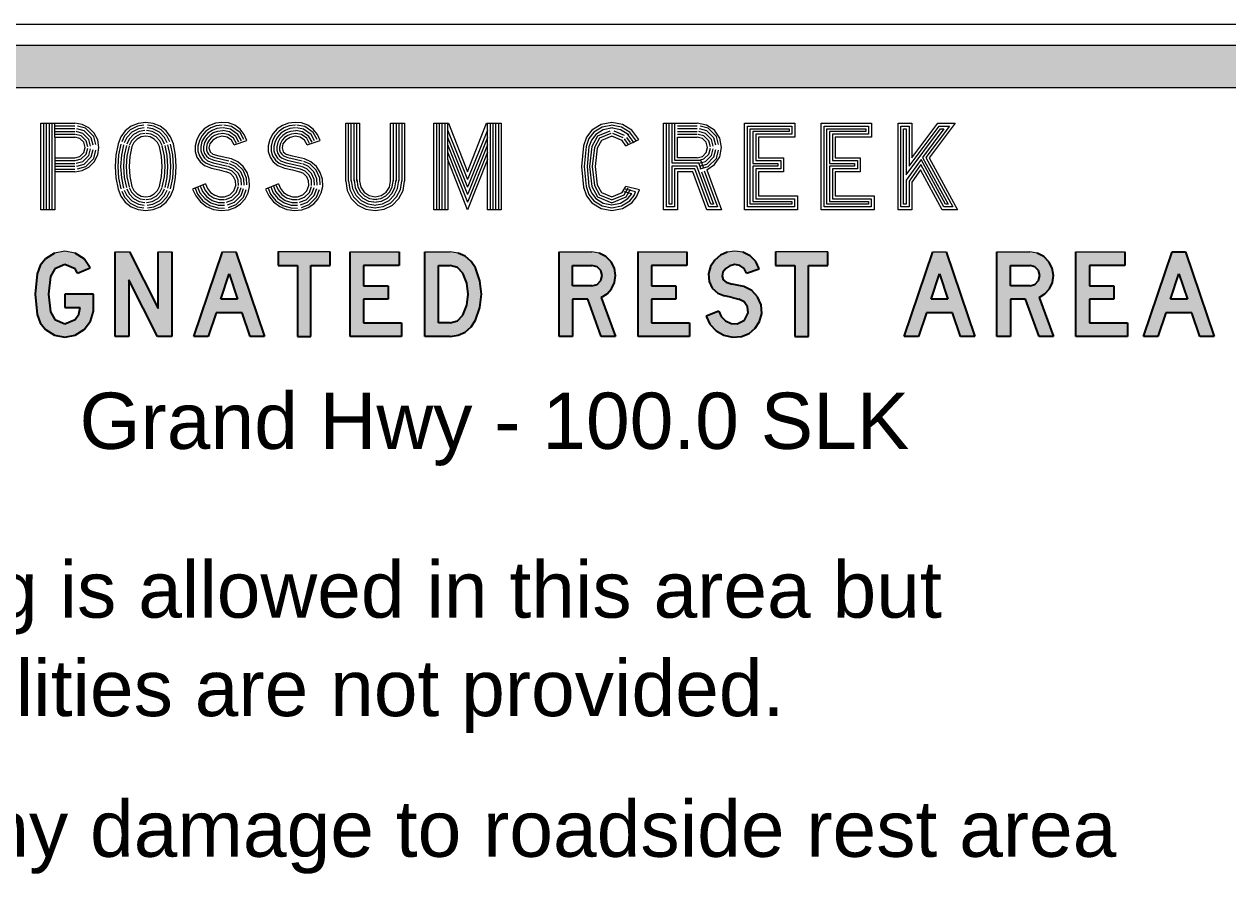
# Model space of a CAD drawing. Extents: x 144 to 1038, y -1303 to 267.
# Drawn here: x 222.9 to 308.6, y 205.6 to 266.8 of the extents above; entities that cross this region are included whole.
import ezdxf
from ezdxf.enums import TextEntityAlignment as Align

# ---------------------------------------------------------------- set-up
doc = ezdxf.new("R2010")
doc.units = 0
doc.header["$LTSCALE"] = 100
doc.layers.get('0').update_dxf_attribs({"linetype": 'CONTINUOUS'})
doc.layers.add('L18', color=4, linetype='CONTINUOUS')
doc.layers.add('L25', color=1, linetype='CONTINUOUS')
doc.layers.add('L35', color=3, linetype='CONTINUOUS', lineweight=18)
doc.layers.add('T25R', color=252, linetype='CONTINUOUS', lineweight=15)
doc.styles.add('HELV', font='helvs.shx')

msp = doc.modelspace()

# ---------------------------------------------------------------- hatches: boundary and pattern name
at = {"layer": 'L25'}
h = msp.add_hatch(color=256, dxfattribs=at)
edge = h.paths.add_edge_path()
edge.add_line((181.384, 265.322), (331.384, 265.322))
edge.add_arc((331.384, 256.822), 8.5, 0, 90, ccw=False)
edge.add_line((339.884, 256.822), (339.884, 156.822))
edge.add_arc((331.384, 156.822), 8.5, -90, 0, ccw=False)
edge.add_line((331.384, 148.322), (181.384, 148.322))
edge.add_arc((181.384, 156.822), 8.5, 180, 270, ccw=False)
edge.add_line((172.884, 156.822), (172.884, 256.822))
edge.add_arc((181.384, 256.822), 8.5, 90, 180, ccw=False)
edge = h.paths.add_edge_path(flags=16)
edge.add_line((181.384, 262.322), (331.384, 262.322))
edge.add_arc((331.384, 256.822), 5.5, 0, 90, ccw=False)
edge.add_line((336.884, 256.822), (336.884, 156.822))
edge.add_arc((331.384, 156.822), 5.5, -90, 0, ccw=False)
edge.add_line((331.384, 151.322), (181.384, 151.322))
edge.add_arc((181.384, 156.822), 5.5, 180, 270, ccw=False)
edge.add_line((175.884, 156.822), (175.884, 256.822))
edge.add_arc((181.384, 256.822), 5.5, 90, 180, ccw=False)
h = msp.add_hatch(color=256, dxfattribs=at)
h.paths.add_polyline_path([(205.184, 244.622), (206.982, 244.622), (207.537, 244.701), (208.048, 244.931), (208.473, 245.295), (208.781, 245.762), (209.099, 246.668), (209.206, 247.622), (209.099, 248.576), (208.781, 249.482), (208.473, 249.951), (208.048, 250.315), (207.537, 250.545), (206.982, 250.622), (206.98, 250.622), (205.184, 250.622)])
h.paths.add_polyline_path([(206.143, 249.663), (206.982, 249.663), (207.507, 249.517), (207.881, 249.122), (208.164, 248.397), (208.259, 247.622), (208.164, 246.849), (207.881, 246.122), (207.507, 245.729), (206.982, 245.583), (206.143, 245.583)], flags=16)
h.paths.add_polyline_path([(210.799, 244.622), (214.456, 244.622), (214.456, 245.583), (211.758, 245.583), (211.758, 247.262), (213.497, 247.262), (213.497, 248.223), (211.758, 248.223), (211.758, 249.663), (214.275, 249.663), (214.275, 250.622), (210.799, 250.622)])
h.paths.add_polyline_path([(216.862, 248.644), (216.775, 248.91), (216.836, 249.182), (217.186, 249.561), (217.676, 249.723), (218.039, 249.661), (218.34, 249.447), (218.515, 249.122), (219.415, 249.423), (219.049, 250.095), (218.429, 250.543), (217.676, 250.682), (217.145, 250.608), (216.655, 250.385), (216.251, 250.034), (215.963, 249.579), (215.817, 249.062), (215.849, 248.527), (216.081, 248.044), (216.478, 247.684), (216.957, 247.503), (217.496, 247.383), (217.976, 247.262), (218.35, 247.069), (218.589, 246.721), (218.635, 246.303), (218.378, 245.781), (217.857, 245.523), (217.421, 245.543), (217.022, 245.718), (216.715, 246.026), (216.537, 246.422), (215.638, 246.062), (215.916, 245.49), (216.349, 245.026), (216.901, 244.71), (217.523, 244.571), (218.155, 244.622), (218.691, 244.835), (219.137, 245.2), (219.448, 245.685), (219.595, 246.243), (219.492, 247.057), (219.04, 247.743), (218.336, 248.163), (217.496, 248.342), (217.077, 248.464)])
h.paths.add_polyline_path([(221.189, 244.622), (222.148, 244.622), (222.148, 250.622), (221.189, 250.622)])
h.paths.add_polyline_path([(224.823, 248.883), (225.123, 249.423), (225.843, 249.723), (226.562, 249.423), (226.743, 249.122), (227.642, 249.482), (227.222, 250.143), (226.583, 250.543), (225.843, 250.682), (225.102, 250.543), (224.464, 250.143), (224.078, 249.649), (223.864, 249.062), (223.728, 247.622), (223.864, 246.184), (224.078, 245.595), (224.464, 245.103), (225.102, 244.703), (225.843, 244.562), (226.583, 244.703), (227.222, 245.103), (227.672, 245.702), (227.881, 246.422), (227.881, 247.622), (225.843, 247.622), (225.843, 246.663), (226.922, 246.663), (226.822, 246.208), (226.562, 245.824), (225.843, 245.523), (225.123, 245.824), (224.823, 246.363), (224.675, 247.622)])
h.paths.add_polyline_path([(230.382, 248.643), (232.42, 244.622), (233.44, 244.622), (233.44, 250.622), (232.479, 250.622), (232.479, 246.603), (230.442, 250.622), (229.423, 250.622), (229.423, 244.622), (230.382, 244.622)])
h.paths.add_polyline_path([(238.451, 246.303), (239.022, 244.622), (240.041, 244.622), (238.002, 250.622), (237.043, 250.622), (235.005, 244.622), (236.024, 244.622), (236.593, 246.303)])
h.paths.add_polyline_path([(238.123, 247.262), (238.121, 247.262), (236.923, 247.262), (237.522, 249.062)], flags=16)
h.paths.add_polyline_path([(240.998, 250.622), (240.998, 249.663), (242.379, 249.663), (242.379, 244.622), (243.338, 244.622), (243.338, 249.663), (244.717, 249.663), (244.717, 250.622)])
h.paths.add_polyline_path([(246.125, 244.622), (249.782, 244.622), (249.782, 245.583), (247.084, 245.583), (247.084, 247.262), (248.823, 247.262), (248.823, 248.223), (247.084, 248.223), (247.084, 249.663), (249.603, 249.663), (249.603, 250.622), (246.125, 250.622)])
h.paths.add_polyline_path([(251.444, 244.622), (253.243, 244.622), (253.798, 244.701), (254.309, 244.931), (254.734, 245.295), (255.041, 245.762), (255.359, 246.668), (255.466, 247.622), (255.359, 248.576), (255.041, 249.482), (254.734, 249.951), (254.309, 250.315), (253.798, 250.545), (253.243, 250.622), (251.444, 250.622)])
h.paths.add_polyline_path([(252.403, 249.663), (253.243, 249.663), (253.766, 249.517), (254.142, 249.122), (254.425, 248.397), (254.52, 247.622), (254.425, 246.849), (254.142, 246.122), (253.766, 245.729), (253.243, 245.583), (252.403, 245.583)], flags=16)
h = msp.add_hatch(color=256, dxfattribs=at)
h.paths.add_polyline_path([(260.984, 244.623), (261.943, 244.623), (261.943, 247.263), (263.023, 247.263), (263.982, 244.623), (265.002, 244.623), (263.982, 247.383), (264.4, 247.642), (264.725, 248.009), (264.931, 248.455), (265.002, 248.943), (264.922, 249.463), (264.683, 249.932), (264.311, 250.305), (263.842, 250.541), (263.323, 250.623), (263.322, 250.623), (260.984, 250.623)])
h.paths.add_polyline_path([(261.943, 248.223), (261.943, 249.663), (263.323, 249.663), (263.683, 249.568), (263.946, 249.303), (264.042, 248.943), (263.946, 248.582), (263.683, 248.319), (263.323, 248.223)], flags=16)
h.paths.add_polyline_path([(266.599, 250.623), (266.599, 244.623), (270.255, 244.623), (270.255, 245.583), (267.557, 245.583), (267.557, 247.263), (269.297, 247.263), (269.297, 248.223), (267.557, 248.223), (267.557, 249.663), (270.075, 249.663), (270.075, 250.623)])
h.paths.add_polyline_path([(271.649, 248.526), (271.88, 248.043), (272.277, 247.683), (272.757, 247.503), (273.297, 247.383), (273.777, 247.263), (274.151, 247.069), (274.389, 246.722), (274.435, 246.303), (274.178, 245.78), (273.657, 245.523), (273.221, 245.543), (272.823, 245.719), (272.515, 246.025), (272.337, 246.423), (271.438, 246.063), (271.715, 245.489), (272.149, 245.025), (272.701, 244.709), (273.321, 244.571), (273.955, 244.623), (274.492, 244.834), (274.937, 245.2), (275.247, 245.685), (275.395, 246.243), (275.352, 246.859), (275.106, 247.426), (274.684, 247.877), (274.135, 248.163), (273.297, 248.343), (272.877, 248.463), (272.663, 248.643), (272.575, 248.909), (272.637, 249.183), (272.849, 249.455), (273.14, 249.643), (273.477, 249.723), (273.84, 249.662), (274.14, 249.446), (274.315, 249.123), (275.215, 249.423), (274.967, 249.943), (274.564, 250.354), (274.048, 250.609), (273.477, 250.683), (272.945, 250.608), (272.457, 250.386), (272.051, 250.032), (271.765, 249.578), (271.617, 249.063)])
h.paths.add_polyline_path([(276.381, 249.663), (277.76, 249.663), (277.76, 244.623), (278.72, 244.623), (278.72, 249.663), (280.098, 249.663), (280.098, 250.623), (276.381, 250.623)])
h = msp.add_hatch(color=256, dxfattribs=at)
h.paths.add_polyline_path([(285.525, 244.623), (286.543, 244.623), (287.112, 246.303), (288.972, 246.303), (289.541, 244.623), (290.561, 244.623), (288.521, 250.623), (287.563, 250.623)])
h.paths.add_polyline_path([(288.043, 249.063), (288.641, 247.263), (288.64, 247.263), (287.443, 247.263)], flags=16)
h.paths.add_polyline_path([(292.126, 244.623), (293.084, 244.623), (293.084, 247.263), (294.164, 247.263), (295.124, 244.623), (296.143, 244.623), (295.124, 247.383), (295.541, 247.642), (295.866, 248.009), (296.073, 248.455), (296.143, 248.943), (296.063, 249.463), (295.826, 249.932), (295.453, 250.305), (294.984, 250.541), (294.464, 250.623), (294.463, 250.623), (292.126, 250.623)])
h.paths.add_polyline_path([(293.084, 249.663), (294.464, 249.663), (294.824, 249.568), (295.089, 249.303), (295.184, 248.943), (295.089, 248.582), (294.824, 248.319), (294.464, 248.223), (293.084, 248.223)], flags=16)
h.paths.add_polyline_path([(297.739, 244.623), (301.398, 244.623), (301.398, 245.583), (298.699, 245.583), (298.699, 247.263), (300.438, 247.263), (300.438, 248.223), (298.699, 248.223), (298.699, 249.663), (301.218, 249.663), (301.218, 250.623), (297.739, 250.623)])
h.paths.add_polyline_path([(302.547, 244.623), (303.567, 244.623), (304.136, 246.303), (305.994, 246.303), (306.564, 244.623), (307.584, 244.623), (305.545, 250.623), (304.585, 250.623)])
h.paths.add_polyline_path([(305.065, 249.063), (305.665, 247.263), (305.664, 247.263), (304.465, 247.263)], flags=16)

# ---------------------------------------------------------------- linework, layer by layer
at = {"color": 252, "lineweight": 0}
for p, q in [((224.138, 253.622), (224.138, 259.775)), ((224.338, 253.622), (224.338, 259.775)), ((224.538, 253.622), (224.538, 259.775)), ((224.738, 253.622), (224.738, 259.775)), ((224.938, 253.622), (224.938, 259.775)), ((225.123, 258.79), (225.123, 259.775)), ((245.811, 259.775), (246.793, 259.775)), ((246.793, 259.775), (246.793, 255.653)), ((249.007, 255.653), (249.007, 259.775)), ((249.007, 259.775), (249.991, 259.775)), ((249.191, 259.775), (249.191, 255.653)), ((249.391, 259.775), (249.391, 255.653)), ((249.591, 259.775), (249.591, 255.653)), ((249.791, 259.775), (249.791, 255.653)), ((249.991, 259.775), (249.991, 255.653)), ((253.063, 257.191), (253.063, 259.775)), ((255.892, 257.191), (255.892, 259.775)), ((225.123, 258.79), (225.123, 257.313)), ((225.123, 257.313), (225.123, 256.329)), ((226.536, 256.329), (225.123, 256.329)), ((225.123, 256.329), (225.123, 253.622)), ((246.793, 255.653), (246.877, 255.227)), ((246.877, 255.227), (247.116, 254.867)), ((248.685, 254.867), (248.924, 255.227)), ((248.924, 255.227), (249.007, 255.653)), ((247.116, 254.867), (247.476, 254.628)), ((247.476, 254.628), (247.9, 254.544)), ((247.9, 254.544), (248.325, 254.628)), ((248.325, 254.628), (248.685, 254.867)), ((225.123, 253.622), (224.138, 253.622))]:
    msp.add_line(p, q, dxfattribs=at)
for points in [[(224.138, 259.775), (226.536, 259.775)], [(225.123, 259.59), (226.536, 259.59)], [(228.258, 258.051), (228.175, 258.585), (227.932, 259.066), (227.55, 259.448), (227.069, 259.693), (226.536, 259.775)], [(228.047, 258.253), (227.896, 258.834), (227.318, 259.412), (226.739, 259.564)], [(231.587, 259.836), (231.054, 259.766), (230.559, 259.559), (230.136, 259.228), (229.816, 258.798), (229.619, 258.298)], [(231.457, 259.641), (231.005, 259.567), (230.486, 259.293), (230.079, 258.872), (229.881, 258.459)], [(231.489, 259.443), (231.069, 259.374), (230.607, 259.131), (230.246, 258.756), (230.061, 258.372)], [(233.554, 258.298), (233.358, 258.798), (233.037, 259.228), (232.614, 259.559), (232.119, 259.766), (231.587, 259.836)], [(233.111, 258.371), (232.928, 258.756), (232.565, 259.131), (232.104, 259.374), (231.684, 259.443)], [(233.292, 258.457), (233.094, 258.872), (232.686, 259.293), (232.169, 259.566), (231.716, 259.641)], [(237.007, 259.836), (236.551, 259.784), (236.121, 259.624), (235.74, 259.366), (235.433, 259.024), (235.216, 258.62), (235.101, 258.174), (235.105, 257.761), (235.228, 257.366), (235.458, 257.022), (235.777, 256.76), (236.269, 256.575), (236.823, 256.452), (237.314, 256.328)], [(237.03, 259.637), (236.598, 259.588), (236.213, 259.445), (235.873, 259.214), (235.598, 258.908), (235.403, 258.546), (235.301, 258.15), (235.305, 257.792), (235.41, 257.453), (235.608, 257.158), (235.879, 256.935), (236.326, 256.767), (236.869, 256.646), (237.363, 256.522)], [(237.053, 259.438), (236.645, 259.392), (236.305, 259.266), (236.005, 259.063), (235.763, 258.792), (235.591, 258.473), (235.502, 258.126), (235.505, 257.823), (235.592, 257.54), (235.758, 257.294), (235.98, 257.111), (236.383, 256.959), (236.915, 256.841), (237.412, 256.716)], [(237.868, 258.236), (238.79, 258.543), (238.601, 258.978), (238.305, 259.347), (237.922, 259.625), (237.478, 259.792), (237.007, 259.836)], [(238.395, 258.523), (238.149, 258.976), (237.616, 259.358), (237.106, 259.443)], [(238.571, 258.619), (238.303, 259.112), (237.695, 259.548), (237.139, 259.641)], [(242.207, 259.836), (241.75, 259.784), (241.32, 259.624), (240.941, 259.366), (240.633, 259.024), (240.416, 258.62), (240.301, 258.174), (240.305, 257.761), (240.428, 257.366), (240.658, 257.022), (240.978, 256.76), (241.469, 256.575), (242.022, 256.452), (242.514, 256.328)], [(242.229, 259.637), (241.797, 259.588), (241.412, 259.445), (241.073, 259.214), (240.797, 258.908), (240.603, 258.547), (240.502, 258.15), (240.505, 257.792), (240.61, 257.453), (240.807, 257.158), (241.079, 256.935), (241.527, 256.767), (242.068, 256.646), (242.562, 256.522)], [(242.252, 259.438), (241.844, 259.392), (241.504, 259.266), (241.205, 259.063), (240.962, 258.792), (240.791, 258.473), (240.702, 258.126), (240.705, 257.823), (240.793, 257.54), (240.957, 257.294), (241.18, 257.111), (241.584, 256.959), (242.114, 256.841), (242.611, 256.716)], [(243.068, 258.236), (243.99, 258.543), (243.801, 258.978), (243.504, 259.347), (243.121, 259.625), (242.678, 259.792), (242.207, 259.836)], [(243.595, 258.523), (243.349, 258.976), (242.817, 259.358), (242.305, 259.443)], [(243.77, 258.619), (243.502, 259.111), (242.896, 259.548), (242.338, 259.641)], [(245.811, 255.653), (245.811, 259.775)], [(246.011, 255.653), (246.011, 259.775)], [(246.211, 255.653), (246.211, 259.775)], [(246.411, 255.653), (246.411, 259.775)], [(246.611, 255.653), (246.611, 259.775)], [(264.739, 259.836), (263.981, 259.693), (263.326, 259.283), (262.932, 258.777), (262.711, 258.176), (262.571, 256.697), (262.711, 255.221), (262.932, 254.619), (263.326, 254.113), (263.981, 253.703), (264.739, 253.56), (265.5, 253.703), (266.154, 254.113), (266.496, 254.536), (266.708, 255.037), (265.723, 255.282)], [(264.776, 259.64), (264.055, 259.504), (263.462, 259.132), (263.109, 258.679), (262.907, 258.131), (262.772, 256.697), (262.907, 255.265), (263.109, 254.718), (263.462, 254.264), (264.055, 253.893), (264.739, 253.763), (265.426, 253.893), (266.02, 254.265), (266.322, 254.64), (266.432, 254.899), (265.674, 255.088)], [(264.814, 259.443), (264.129, 259.314), (263.598, 258.981), (263.286, 258.58), (263.104, 258.087), (262.973, 256.697), (263.104, 255.31), (263.286, 254.816), (263.598, 254.415), (264.129, 254.082), (264.739, 253.967), (265.351, 254.082), (265.885, 254.417), (266.149, 254.744), (266.157, 254.762), (265.626, 254.894)], [(265.942, 258.944), (265.351, 259.314), (264.665, 259.443)], [(266.048, 259.113), (265.426, 259.504), (264.702, 259.64)], [(266.154, 259.283), (265.5, 259.693), (264.739, 259.836)], [(268.416, 259.775), (270.814, 259.775)], [(271.49, 256.451), (272.535, 253.622), (271.49, 253.622), (270.507, 256.329), (269.4, 256.329), (269.4, 253.622), (268.416, 253.622), (268.416, 259.775)], [(271.302, 256.382), (272.248, 253.822), (271.63, 253.822), (270.647, 256.529), (269.2, 256.529), (269.2, 253.822), (268.616, 253.822), (268.616, 259.775)], [(271.115, 256.313), (271.961, 254.022), (271.77, 254.022), (270.787, 256.729), (269, 256.729), (269, 254.022), (268.816, 254.022), (268.816, 259.775)], [(271.08, 256.51), (270.927, 256.929), (269.016, 256.929), (269.016, 259.775)], [(271.268, 256.578), (271.067, 257.129), (269.216, 257.129), (269.216, 259.775)], [(269.4, 259.59), (270.814, 259.59)], [(272.535, 258.052), (272.408, 258.713), (272.035, 259.272), (271.474, 259.645), (270.814, 259.775)], [(272.326, 258.256), (272.173, 258.834), (271.597, 259.411), (271.018, 259.563)], [(274.182, 259.775), (277.749, 259.775), (277.749, 258.79), (275.167, 258.79), (275.167, 257.313), (276.95, 257.313), (276.95, 256.329), (275.167, 256.329), (275.167, 254.605), (277.933, 254.605), (277.933, 253.622), (274.182, 253.622), (274.182, 259.775), (274.182, 259.775)], [(279.636, 259.775), (283.201, 259.775), (283.201, 258.79), (280.619, 258.79), (280.619, 257.313), (282.402, 257.313), (282.402, 256.329), (280.619, 256.329), (280.619, 254.605), (283.385, 254.605), (283.385, 253.622), (279.636, 253.622), (279.636, 259.775), (279.636, 259.775)], [(285.089, 259.775), (286.072, 259.775), (286.072, 257.313), (287.916, 259.775), (289.146, 259.775), (287.301, 257.313), (289.33, 253.622), (288.224, 253.622), (286.687, 256.451), (286.072, 255.59), (286.072, 253.622), (285.089, 253.622), (285.089, 259.775), (285.089, 259.775)], [(225.123, 259.39), (226.536, 259.39)], [(225.123, 259.19), (226.536, 259.19)], [(225.123, 258.99), (226.536, 258.99)], [(225.123, 258.79), (226.536, 258.79)], [(227.273, 258.051), (227.177, 258.422), (226.905, 258.693), (226.536, 258.79)], [(227.467, 258.102), (227.357, 258.525), (227.008, 258.873), (226.587, 258.983)], [(227.66, 258.152), (227.536, 258.628), (227.112, 259.053), (226.637, 259.177)], [(227.854, 258.203), (227.716, 258.731), (227.215, 259.232), (226.688, 259.37)], [(231.522, 259.246), (231.134, 259.182), (230.729, 258.969), (230.412, 258.641), (230.242, 258.286)], [(231.554, 259.049), (231.198, 258.99), (230.851, 258.807), (230.578, 258.525), (230.422, 258.199)], [(231.587, 258.851), (231.263, 258.798), (230.972, 258.645), (230.745, 258.409), (230.602, 258.113)], [(232.57, 258.113), (232.428, 258.409), (232.2, 258.645), (231.91, 258.798), (231.587, 258.851)], [(232.75, 258.199), (232.595, 258.525), (232.321, 258.807), (231.975, 258.99), (231.619, 259.049)], [(232.931, 258.285), (232.761, 258.641), (232.443, 258.969), (232.04, 259.182), (231.651, 259.246)], [(237.076, 259.24), (236.691, 259.196), (236.397, 259.087), (236.138, 258.911), (235.928, 258.677), (235.778, 258.4), (235.702, 258.101), (235.704, 257.855), (235.775, 257.627), (235.907, 257.43), (236.082, 257.286), (236.441, 257.151), (236.961, 257.035), (237.461, 256.91)], [(237.098, 259.041), (236.738, 259), (236.489, 258.908), (236.27, 258.759), (236.092, 258.561), (235.966, 258.326), (235.902, 258.077), (235.904, 257.886), (235.957, 257.714), (236.057, 257.566), (236.183, 257.462), (236.498, 257.344), (237.007, 257.23), (237.509, 257.104)], [(237.007, 258.852), (236.662, 258.77), (236.364, 258.578), (236.147, 258.298)], [(237.868, 258.236), (237.688, 258.569), (237.38, 258.789), (237.007, 258.852)], [(238.044, 258.332), (237.842, 258.704), (237.458, 258.979), (237.04, 259.049)], [(238.22, 258.428), (237.995, 258.84), (237.537, 259.169), (237.073, 259.246)], [(242.275, 259.24), (241.891, 259.196), (241.597, 259.087), (241.338, 258.911), (241.127, 258.677), (240.979, 258.4), (240.902, 258.101), (240.905, 257.855), (240.975, 257.627), (241.107, 257.43), (241.282, 257.286), (241.641, 257.151), (242.161, 257.035), (242.66, 256.91)], [(242.298, 259.041), (241.937, 259), (241.689, 258.908), (241.47, 258.759), (241.292, 258.561), (241.167, 258.327), (241.102, 258.077), (241.104, 257.886), (241.158, 257.714), (241.257, 257.566), (241.383, 257.462), (241.698, 257.344), (242.207, 257.23), (242.709, 257.104)], [(242.207, 258.852), (241.862, 258.77), (241.564, 258.578), (241.346, 258.298)], [(243.068, 258.236), (242.887, 258.569), (242.58, 258.789), (242.207, 258.852)], [(243.068, 258.236), (242.887, 258.569), (242.58, 258.789), (242.207, 258.852)], [(243.243, 258.332), (243.041, 258.704), (242.659, 258.979), (242.24, 259.049)], [(243.419, 258.428), (243.195, 258.84), (242.738, 259.169), (242.272, 259.246)], [(264.585, 259.221), (263.72, 258.859), (263.306, 258.115), (263.139, 256.697), (263.306, 255.281), (263.72, 254.537), (264.739, 254.112), (265.756, 254.536), (266.07, 255.084)], [(264.662, 259.036), (263.861, 258.702), (263.5, 258.053), (263.341, 256.697), (263.5, 255.344), (263.861, 254.695), (264.739, 254.328), (265.617, 254.694), (265.896, 255.183)], [(264.739, 258.851), (264.002, 258.544), (263.694, 257.99), (263.542, 256.697), (263.694, 255.406), (264.002, 254.853), (264.739, 254.545), (265.477, 254.853), (265.723, 255.282)], [(265.477, 258.544), (264.739, 258.851)], [(265.554, 258.728), (264.816, 259.036)], [(265.631, 258.913), (264.893, 259.221)], [(265.889, 258.287), (265.643, 258.655)], [(265.723, 258.176), (266.646, 258.606)], [(266.055, 258.398), (265.809, 258.766)], [(266.322, 258.371), (265.83, 259.048)], [(266.484, 258.488), (265.992, 259.165)], [(266.646, 258.606), (266.154, 259.283)], [(269.4, 259.39), (270.814, 259.39)], [(269.4, 259.19), (270.814, 259.19)], [(269.4, 258.99), (270.814, 258.99)], [(269.4, 258.79), (270.814, 258.79)], [(270.814, 257.313), (269.4, 257.313), (269.4, 258.79)], [(271.552, 258.052), (271.455, 258.422), (271.184, 258.692), (270.814, 258.79)], [(271.745, 258.103), (271.634, 258.525), (271.287, 258.872), (270.865, 258.983)], [(271.939, 258.154), (271.814, 258.628), (271.39, 259.052), (270.916, 259.176)], [(272.132, 258.205), (271.994, 258.731), (271.494, 259.231), (270.967, 259.37)], [(226.536, 256.329), (227.069, 256.411), (227.55, 256.654), (227.932, 257.036), (228.175, 257.519), (228.258, 258.051)], [(226.536, 257.313), (226.905, 257.411), (227.177, 257.682), (227.273, 258.051)], [(226.588, 257.12), (227.009, 257.231), (227.356, 257.579), (227.467, 258.001)], [(226.639, 256.926), (227.112, 257.052), (227.536, 257.476), (227.66, 257.95)], [(226.69, 256.733), (227.215, 256.872), (227.716, 257.373), (227.854, 257.9)], [(226.741, 256.54), (227.319, 256.693), (227.896, 257.27), (228.047, 257.849)], [(229.619, 258.298), (229.469, 257.504), (229.418, 256.698), (229.469, 255.892), (229.619, 255.098)], [(229.82, 258.279), (229.659, 257.524), (229.601, 256.698), (229.659, 255.871), (229.82, 255.116)], [(230.016, 258.238), (229.857, 257.496), (229.802, 256.698), (229.857, 255.899), (230.016, 255.157)], [(230.211, 258.196), (230.056, 257.468), (230.002, 256.698), (230.056, 255.927), (230.211, 255.199)], [(230.407, 258.154), (230.255, 257.44), (230.202, 256.698), (230.255, 255.955), (230.407, 255.241)], [(230.602, 258.113), (230.453, 257.412), (230.403, 256.698), (230.453, 255.983), (230.602, 255.282)], [(230.602, 258.113), (230.453, 257.412), (230.403, 256.698), (230.453, 255.983), (230.602, 255.282)], [(230.602, 258.113), (230.453, 257.412), (230.403, 256.698), (230.453, 255.983), (230.602, 255.282)], [(232.57, 255.282), (232.72, 255.983), (232.77, 256.698), (232.72, 257.412), (232.57, 258.113)], [(232.765, 255.24), (232.919, 255.955), (232.971, 256.698), (232.919, 257.44), (232.765, 258.155)], [(232.961, 255.198), (233.117, 255.927), (233.171, 256.698), (233.117, 257.468), (232.961, 258.197)], [(233.156, 255.156), (233.316, 255.899), (233.372, 256.698), (233.316, 257.496), (233.156, 258.239)], [(233.352, 255.115), (233.514, 255.87), (233.572, 256.698), (233.514, 257.525), (233.352, 258.281)], [(233.554, 255.098), (233.704, 255.892), (233.755, 256.698), (233.704, 257.504), (233.554, 258.298)], [(236.147, 258.298), (236.083, 258.018), (236.174, 257.745), (236.392, 257.559)], [(241.346, 258.298), (241.283, 258.018), (241.373, 257.745), (241.592, 257.559)], [(265.723, 258.176), (265.477, 258.544)], [(270.814, 257.313), (271.184, 257.412), (271.455, 257.682), (271.552, 258.052)], [(270.866, 257.12), (271.288, 257.232), (271.634, 257.579), (271.745, 258.001)], [(270.918, 256.926), (271.391, 257.053), (271.814, 257.476), (271.939, 257.95)], [(270.97, 256.733), (271.495, 256.874), (271.994, 257.373), (272.132, 257.899)], [(271.021, 256.54), (271.598, 256.695), (272.173, 257.27), (272.326, 257.848)], [(271.49, 256.451), (272.042, 256.833), (272.408, 257.394), (272.535, 258.052)], [(225.123, 257.313), (226.536, 257.313)], [(225.123, 257.113), (226.536, 257.113)], [(225.123, 256.913), (226.536, 256.913)], [(235.84, 255.467), (234.917, 255.098), (235.142, 254.602), (235.482, 254.178), (235.918, 253.851), (236.42, 253.641), (236.958, 253.564), (237.499, 253.621), (237.945, 253.781), (238.337, 254.047), (238.651, 254.4), (238.868, 254.821), (238.974, 255.283), (238.956, 255.79), (238.802, 256.274), (238.524, 256.698), (238.141, 257.032), (237.684, 257.251), (236.823, 257.436), (236.392, 257.559)], [(238.59, 255.373), (238.568, 255.81), (238.345, 256.312), (237.957, 256.7), (237.557, 256.877)], [(238.79, 255.383), (238.766, 255.857), (238.513, 256.428), (238.072, 256.868), (237.637, 257.06)], [(241.039, 255.467), (240.117, 255.098), (240.342, 254.602), (240.682, 254.178), (241.117, 253.851), (241.62, 253.641), (242.158, 253.564), (242.698, 253.621), (243.144, 253.781), (243.536, 254.047), (243.85, 254.4), (244.068, 254.821), (244.174, 255.283), (244.156, 255.79), (244.002, 256.274), (243.724, 256.698), (243.341, 257.032), (242.883, 257.251), (242.022, 257.436), (241.592, 257.559)], [(243.789, 255.373), (243.768, 255.81), (243.545, 256.312), (243.157, 256.7), (242.756, 256.877)], [(243.989, 255.383), (243.966, 255.857), (243.712, 256.428), (243.272, 256.868), (242.837, 257.06)], [(225.123, 256.713), (226.536, 256.713)], [(225.123, 256.513), (226.536, 256.513)], [(237.991, 255.344), (237.975, 255.669), (237.842, 255.967), (237.612, 256.197), (237.314, 256.328)], [(238.191, 255.354), (238.173, 255.716), (238.01, 256.082), (237.727, 256.365), (237.395, 256.511)], [(238.39, 255.364), (238.371, 255.763), (238.178, 256.197), (237.842, 256.532), (237.476, 256.694)], [(243.19, 255.344), (243.174, 255.669), (243.042, 255.967), (242.812, 256.197), (242.514, 256.328)], [(243.39, 255.354), (243.372, 255.716), (243.209, 256.082), (242.927, 256.365), (242.594, 256.511)], [(243.39, 255.354), (243.372, 255.716), (243.209, 256.082), (242.927, 256.365), (242.594, 256.511)], [(243.39, 255.354), (243.372, 255.716), (243.209, 256.082), (242.927, 256.365), (242.594, 256.511)], [(243.59, 255.364), (243.57, 255.763), (243.377, 256.197), (243.042, 256.532), (242.675, 256.694)], [(230.422, 255.196), (230.578, 254.871), (230.851, 254.588), (231.198, 254.406), (231.554, 254.346)], [(230.602, 255.282), (230.745, 254.987), (230.972, 254.75), (231.263, 254.598), (231.587, 254.544)], [(231.587, 254.544), (231.91, 254.598), (232.2, 254.75), (232.428, 254.987), (232.57, 255.282)], [(231.62, 254.346), (231.975, 254.406), (232.321, 254.588), (232.595, 254.871), (232.75, 255.196)], [(235.097, 255.169), (235.275, 254.727), (235.648, 254.262), (236.14, 253.927), (236.708, 253.748), (237.185, 253.744)], [(235.283, 255.244), (235.449, 254.829), (235.785, 254.411), (236.228, 254.109), (236.739, 253.948), (237.187, 253.944)], [(235.468, 255.318), (235.624, 254.931), (235.922, 254.559), (236.316, 254.291), (236.771, 254.148), (237.189, 254.144)], [(235.654, 255.393), (235.799, 255.033), (236.059, 254.708), (236.405, 254.473), (236.802, 254.347), (237.19, 254.344)], [(235.84, 255.467), (235.973, 255.135), (236.197, 254.856), (236.493, 254.655), (236.834, 254.547), (237.192, 254.544)], [(237.192, 254.544), (237.569, 254.682), (237.853, 254.967), (237.991, 255.344)], [(237.261, 254.356), (237.68, 254.509), (238.026, 254.857), (238.179, 255.275)], [(237.329, 254.168), (237.79, 254.336), (238.199, 254.747), (238.367, 255.207)], [(237.397, 253.98), (237.9, 254.164), (238.372, 254.637), (238.554, 255.138)], [(240.297, 255.169), (240.474, 254.726), (240.848, 254.262), (241.339, 253.927), (241.907, 253.748), (242.385, 253.744)], [(240.482, 255.244), (240.649, 254.828), (240.985, 254.411), (241.427, 254.109), (241.939, 253.948), (242.386, 253.944)], [(240.668, 255.318), (240.823, 254.931), (241.123, 254.559), (241.515, 254.291), (241.97, 254.148), (242.388, 254.144)], [(240.853, 255.393), (240.998, 255.033), (241.26, 254.708), (241.604, 254.473), (242.002, 254.347), (242.39, 254.344)], [(241.039, 255.467), (241.172, 255.135), (241.397, 254.856), (241.692, 254.655), (242.033, 254.547), (242.391, 254.544)], [(242.391, 254.544), (242.769, 254.682), (243.053, 254.967), (243.19, 255.344)], [(242.46, 254.356), (242.879, 254.509), (243.225, 254.857), (243.378, 255.275)], [(242.528, 254.168), (242.989, 254.336), (243.398, 254.747), (243.566, 255.207)], [(242.597, 253.98), (243.099, 254.164), (243.571, 254.637), (243.754, 255.138)], [(245.811, 255.653), (245.91, 255.003), (246.205, 254.42), (246.669, 253.956), (247.254, 253.659), (247.9, 253.56)], [(246.009, 255.683), (246.103, 255.065), (246.369, 254.539), (246.788, 254.12), (247.316, 253.852), (247.93, 253.758)], [(246.009, 255.683), (246.103, 255.065), (246.369, 254.539), (246.788, 254.12), (247.316, 253.852), (247.93, 253.758)], [(246.206, 255.713), (246.296, 255.127), (246.533, 254.658), (246.907, 254.284), (247.378, 254.045), (247.961, 253.956)], [(246.404, 255.743), (246.489, 255.189), (246.697, 254.777), (247.026, 254.448), (247.44, 254.238), (247.991, 254.153)], [(246.602, 255.773), (246.681, 255.251), (246.861, 254.896), (247.145, 254.612), (247.502, 254.431), (248.021, 254.351)], [(247.779, 254.351), (248.3, 254.431), (248.655, 254.612), (248.939, 254.896), (249.119, 255.252), (249.2, 255.775)], [(247.809, 254.153), (248.362, 254.238), (248.774, 254.448), (249.103, 254.777), (249.312, 255.19), (249.398, 255.745)], [(247.84, 253.956), (248.424, 254.045), (248.893, 254.284), (249.267, 254.658), (249.505, 255.127), (249.596, 255.714)], [(247.84, 253.956), (248.424, 254.045), (248.893, 254.284), (249.267, 254.658), (249.505, 255.127), (249.596, 255.714)], [(247.84, 253.956), (248.424, 254.045), (248.893, 254.284), (249.267, 254.658), (249.505, 255.127), (249.596, 255.714)], [(247.87, 253.758), (248.486, 253.852), (249.012, 254.12), (249.431, 254.539), (249.698, 255.065), (249.793, 255.683)], [(247.87, 253.758), (248.486, 253.852), (249.012, 254.12), (249.431, 254.539), (249.698, 255.065), (249.793, 255.683)], [(247.9, 253.56), (248.548, 253.659), (249.131, 253.956), (249.595, 254.42), (249.89, 255.003), (249.991, 255.653)], [(247.9, 253.56), (248.548, 253.659), (249.131, 253.956), (249.595, 254.42), (249.89, 255.003), (249.991, 255.653)], [(247.9, 253.56), (248.548, 253.659), (249.131, 253.956), (249.595, 254.42), (249.89, 255.003), (249.991, 255.653)], [(247.9, 253.56), (248.548, 253.659), (249.131, 253.956), (249.595, 254.42), (249.89, 255.003), (249.991, 255.653)], [(247.9, 253.56), (248.548, 253.659), (249.131, 253.956), (249.595, 254.42), (249.89, 255.003), (249.991, 255.653)], [(229.619, 255.098), (229.816, 254.598), (230.136, 254.167), (230.559, 253.836), (231.054, 253.629), (231.587, 253.56)], [(229.882, 254.935), (230.079, 254.524), (230.486, 254.102), (231.005, 253.83), (231.455, 253.755)], [(230.062, 255.022), (230.246, 254.64), (230.607, 254.264), (231.069, 254.022), (231.488, 253.952)], [(230.242, 255.109), (230.412, 254.756), (230.729, 254.426), (231.134, 254.214), (231.521, 254.149)], [(231.587, 253.56), (232.119, 253.629), (232.614, 253.836), (233.037, 254.167), (233.358, 254.598), (233.554, 255.098)], [(231.653, 254.149), (232.04, 254.214), (232.443, 254.426), (232.761, 254.756), (232.931, 255.11)], [(231.686, 253.952), (232.104, 254.022), (232.565, 254.264), (232.928, 254.64), (233.111, 255.024)], [(231.719, 253.755), (232.169, 253.83), (232.686, 254.102), (233.094, 254.524), (233.292, 254.937)], [(237.466, 253.793), (238.01, 253.991), (238.545, 254.527), (238.742, 255.07)], [(242.665, 253.793), (243.21, 253.991), (243.744, 254.527), (243.942, 255.07)]]:
    msp.add_lwpolyline(points, dxfattribs=at)
for points in [[(274.382, 259.575), (277.549, 259.575), (277.549, 258.99), (274.967, 258.99), (274.967, 257.113), (276.75, 257.113), (276.75, 256.529), (274.967, 256.529), (274.967, 254.405), (277.733, 254.405), (277.733, 253.822), (274.382, 253.822)], [(279.836, 259.575), (283.001, 259.575), (283.001, 258.99), (280.419, 258.99), (280.419, 257.113), (282.202, 257.113), (282.202, 256.529), (280.419, 256.529), (280.419, 254.405), (283.185, 254.405), (283.185, 253.822), (279.836, 253.822)], [(285.289, 259.575), (285.872, 259.575), (285.872, 256.712), (288.016, 259.575), (288.746, 259.575), (287.064, 257.329), (288.991, 253.822), (288.343, 253.822), (286.71, 256.828), (285.872, 255.654), (285.872, 253.822), (285.289, 253.822)], [(274.582, 259.375), (277.349, 259.375), (277.349, 259.19), (274.767, 259.19), (274.767, 256.913), (276.55, 256.913), (276.55, 256.729), (274.767, 256.729), (274.767, 254.205), (277.533, 254.205), (277.533, 254.022), (274.582, 254.022)], [(280.036, 259.375), (282.801, 259.375), (282.801, 259.19), (280.219, 259.19), (280.219, 256.913), (282.002, 256.913), (282.002, 256.729), (280.219, 256.729), (280.219, 254.205), (282.985, 254.205), (282.985, 254.022), (280.036, 254.022)], [(285.489, 259.375), (285.672, 259.375), (285.672, 256.112), (288.117, 259.375), (288.346, 259.375), (286.826, 257.346), (288.653, 254.022), (288.462, 254.022), (286.734, 257.204), (285.672, 255.718), (285.672, 254.022), (285.489, 254.022)]]:
    msp.add_lwpolyline(points, close=True, dxfattribs=at)
at = {"layer": 'L18'}
for p, q in [((224.464, 250.143), (224.078, 249.649)), ((225.102, 250.543), (224.464, 250.143)), ((227.222, 250.143), (226.583, 250.543)), ((227.222, 250.143), (227.22, 250.143)), ((227.642, 249.482), (227.222, 250.143)), ((229.423, 244.622), (229.423, 250.622)), ((230.442, 250.622), (232.479, 246.603)), ((232.479, 246.603), (232.479, 250.622)), ((233.44, 250.622), (233.44, 244.622)), ((235.005, 244.622), (237.043, 250.622)), ((238.002, 250.622), (240.041, 244.622)), ((240.998, 250.622), (240.998, 249.663)), ((244.717, 249.663), (244.717, 250.622)), ((246.125, 244.622), (246.125, 250.622)), ((249.603, 250.622), (249.603, 249.663)), ((251.444, 244.622), (251.444, 250.622)), ((254.309, 250.315), (253.798, 250.545)), ((254.734, 249.951), (254.309, 250.315)), ((260.984, 244.623), (260.984, 250.623)), ((264.311, 250.305), (263.842, 250.541)), ((264.683, 249.932), (264.311, 250.305)), ((266.599, 244.623), (266.599, 250.623)), ((270.075, 250.623), (270.075, 249.663)), ((272.051, 250.032), (271.765, 249.578)), ((272.457, 250.386), (272.051, 250.032)), ((272.945, 250.608), (272.457, 250.386)), ((274.564, 250.354), (274.048, 250.609)), ((274.967, 249.943), (274.564, 250.354)), ((276.381, 250.623), (276.381, 249.663)), ((280.098, 249.663), (280.098, 250.623)), ((285.525, 244.623), (287.563, 250.623)), ((288.521, 250.623), (290.561, 244.623)), ((292.126, 244.623), (292.126, 250.623)), ((295.453, 250.305), (294.984, 250.541)), ((295.826, 249.932), (295.453, 250.305)), ((297.739, 244.623), (297.739, 250.623)), ((301.218, 250.623), (301.218, 249.663)), ((302.547, 244.623), (304.585, 250.623)), ((304.585, 250.623), (305.545, 250.623)), ((305.545, 250.623), (307.584, 244.623)), ((224.078, 249.649), (223.864, 249.062)), ((225.123, 249.423), (224.823, 248.883)), ((225.843, 249.723), (225.123, 249.423)), ((225.843, 249.723), (225.842, 249.723)), ((226.562, 249.423), (225.843, 249.723)), ((226.562, 249.423), (226.56, 249.423)), ((226.743, 249.122), (226.562, 249.423)), ((226.743, 249.122), (227.642, 249.482)), ((227.642, 249.482), (227.64, 249.482)), ((240.998, 249.663), (242.379, 249.663)), ((242.379, 249.663), (242.379, 244.622)), ((243.338, 244.622), (243.338, 249.663)), ((243.338, 249.663), (244.717, 249.663)), ((249.603, 249.663), (247.084, 249.663)), ((247.084, 249.663), (247.084, 248.223)), ((252.403, 249.663), (252.401, 249.663)), ((252.403, 249.663), (253.243, 249.663)), ((252.403, 245.583), (252.403, 249.663)), ((253.243, 249.663), (253.241, 249.663)), ((253.243, 249.663), (253.241, 249.663)), ((253.766, 249.517), (253.243, 249.663)), ((254.142, 249.122), (253.766, 249.517)), ((255.041, 249.482), (254.734, 249.951)), ((255.041, 249.482), (255.04, 249.482)), ((255.359, 248.576), (255.041, 249.482)), ((261.943, 249.663), (261.942, 249.663)), ((261.943, 249.663), (263.323, 249.663)), ((261.943, 248.223), (261.943, 249.663)), ((263.323, 249.663), (263.322, 249.663)), ((263.323, 249.663), (263.322, 249.663)), ((263.683, 249.568), (263.323, 249.663)), ((263.946, 249.303), (263.683, 249.568)), ((264.042, 248.943), (263.946, 249.303)), ((264.922, 249.463), (264.683, 249.932)), ((265.002, 248.943), (264.922, 249.463)), ((270.075, 249.663), (267.557, 249.663)), ((267.557, 249.663), (267.557, 248.223)), ((271.765, 249.578), (271.617, 249.063)), ((272.637, 249.183), (272.575, 248.909)), ((272.637, 249.183), (272.635, 249.183)), ((272.849, 249.455), (272.637, 249.183)), ((273.14, 249.643), (272.849, 249.455)), ((273.477, 249.723), (273.14, 249.643)), ((273.477, 249.723), (273.475, 249.723)), ((273.84, 249.662), (273.477, 249.723)), ((274.14, 249.446), (273.84, 249.662)), ((274.315, 249.123), (274.14, 249.446)), ((274.315, 249.123), (275.215, 249.423)), ((275.215, 249.423), (274.967, 249.943)), ((276.381, 249.663), (277.76, 249.663)), ((277.76, 249.663), (277.76, 244.623)), ((278.72, 244.623), (278.72, 249.663)), ((278.72, 249.663), (280.098, 249.663)), ((293.084, 249.663), (293.083, 249.663)), ((293.084, 249.663), (294.464, 249.663)), ((293.084, 248.223), (293.084, 249.663)), ((294.464, 249.663), (294.463, 249.663)), ((294.464, 249.663), (294.463, 249.663)), ((294.824, 249.568), (294.464, 249.663)), ((295.089, 249.303), (294.824, 249.568)), ((295.184, 248.943), (295.089, 249.303)), ((296.063, 249.463), (295.826, 249.932)), ((296.143, 248.943), (296.063, 249.463)), ((301.218, 249.663), (298.699, 249.663)), ((298.699, 249.663), (298.699, 248.223)), ((223.864, 249.062), (223.728, 247.622)), ((224.823, 248.883), (224.675, 247.622)), ((232.42, 244.622), (230.382, 248.643)), ((230.382, 248.643), (230.382, 244.622)), ((236.923, 247.262), (237.522, 249.062)), ((237.522, 249.062), (238.123, 247.262)), ((254.142, 249.122), (254.14, 249.122)), ((254.425, 248.397), (254.142, 249.122)), ((254.52, 247.622), (254.425, 248.397)), ((255.466, 247.622), (255.359, 248.576)), ((263.323, 248.223), (263.683, 248.319)), ((263.683, 248.319), (263.946, 248.582)), ((263.946, 248.582), (264.042, 248.943)), ((264.042, 248.943), (264.04, 248.943)), ((264.725, 248.009), (264.931, 248.455)), ((264.931, 248.455), (265.002, 248.943)), ((265.002, 248.943), (265, 248.943)), ((271.617, 249.063), (271.649, 248.526)), ((271.649, 248.526), (271.88, 248.043)), ((272.575, 248.909), (272.663, 248.643)), ((272.663, 248.643), (272.877, 248.463)), ((272.877, 248.463), (272.875, 248.463)), ((272.877, 248.463), (273.297, 248.343)), ((273.297, 248.343), (273.295, 248.343)), ((273.297, 248.343), (273.295, 248.343)), ((274.135, 248.163), (273.297, 248.343)), ((287.443, 247.263), (288.043, 249.063)), ((288.043, 249.063), (288.641, 247.263)), ((294.464, 248.223), (294.824, 248.319)), ((294.824, 248.319), (295.089, 248.582)), ((295.089, 248.582), (295.184, 248.943)), ((295.184, 248.943), (295.183, 248.943)), ((295.866, 248.009), (296.073, 248.455)), ((296.073, 248.455), (296.143, 248.943)), ((296.143, 248.943), (296.141, 248.943)), ((304.465, 247.263), (305.065, 249.063)), ((305.065, 249.063), (305.665, 247.263)), ((223.728, 247.622), (223.864, 246.184)), ((224.675, 247.622), (224.823, 246.363)), ((227.881, 247.622), (225.843, 247.622)), ((225.843, 247.622), (225.843, 246.663)), ((227.881, 246.422), (227.881, 247.622)), ((247.084, 248.223), (248.823, 248.223)), ((248.823, 248.223), (248.823, 247.262)), ((254.425, 246.849), (254.52, 247.622)), ((255.359, 246.668), (255.466, 247.622)), ((263.323, 248.223), (261.943, 248.223)), ((263.982, 247.383), (264.4, 247.642)), ((264.4, 247.642), (264.725, 248.009)), ((267.557, 248.223), (269.297, 248.223)), ((269.297, 248.223), (269.297, 247.263)), ((271.88, 248.043), (272.277, 247.683)), ((272.277, 247.683), (272.757, 247.503)), ((272.757, 247.503), (272.755, 247.503)), ((272.757, 247.503), (272.755, 247.503)), ((273.297, 247.383), (272.757, 247.503)), ((274.684, 247.877), (274.135, 248.163)), ((275.106, 247.426), (274.684, 247.877)), ((275.352, 246.859), (275.106, 247.426)), ((294.464, 248.223), (293.084, 248.223)), ((295.124, 247.383), (295.541, 247.642)), ((295.541, 247.642), (295.866, 248.009)), ((298.699, 248.223), (300.438, 248.223)), ((300.438, 248.223), (300.438, 247.263)), ((225.843, 246.663), (226.922, 246.663)), ((226.822, 246.208), (226.922, 246.663)), ((226.922, 246.663), (226.92, 246.663)), ((226.922, 246.663), (226.92, 246.663)), ((238.123, 247.262), (236.923, 247.262)), ((238.123, 247.262), (238.121, 247.262)), ((248.823, 247.262), (247.084, 247.262)), ((247.084, 247.262), (247.084, 245.583)), ((254.142, 246.122), (254.425, 246.849)), ((255.041, 245.762), (255.359, 246.668)), ((263.023, 247.263), (261.943, 247.263)), ((261.943, 247.263), (261.943, 244.623)), ((263.982, 244.623), (263.023, 247.263)), ((263.982, 247.383), (265.002, 244.623)), ((269.297, 247.263), (267.557, 247.263)), ((267.557, 247.263), (267.557, 245.583)), ((273.297, 247.383), (273.777, 247.263)), ((273.777, 247.263), (273.775, 247.263)), ((273.777, 247.263), (273.775, 247.263)), ((274.151, 247.069), (273.777, 247.263)), ((274.389, 246.722), (274.151, 247.069)), ((274.435, 246.303), (274.389, 246.722)), ((275.395, 246.243), (275.352, 246.859)), ((288.641, 247.263), (287.443, 247.263)), ((288.641, 247.263), (288.64, 247.263)), ((294.164, 247.263), (293.084, 247.263)), ((293.084, 247.263), (293.084, 244.623)), ((295.124, 244.623), (294.164, 247.263)), ((295.124, 247.383), (296.143, 244.623)), ((300.438, 247.263), (298.699, 247.263)), ((298.699, 247.263), (298.699, 245.583)), ((305.665, 247.263), (304.465, 247.263)), ((305.665, 247.263), (305.664, 247.263)), ((223.864, 246.184), (224.078, 245.595)), ((224.823, 246.363), (225.123, 245.824)), ((225.123, 245.824), (225.843, 245.523)), ((225.843, 245.523), (226.562, 245.824)), ((226.562, 245.824), (226.822, 246.208)), ((227.672, 245.702), (227.881, 246.422)), ((236.593, 246.303), (236.024, 244.622)), ((238.451, 246.303), (236.593, 246.303)), ((239.022, 244.622), (238.451, 246.303)), ((253.243, 245.583), (253.766, 245.729)), ((253.766, 245.729), (254.142, 246.122)), ((254.142, 246.122), (254.14, 246.122)), ((254.734, 245.295), (255.041, 245.762)), ((255.041, 245.762), (255.04, 245.762)), ((272.337, 246.423), (271.438, 246.063)), ((271.438, 246.063), (271.715, 245.489)), ((272.337, 246.423), (272.515, 246.025)), ((272.515, 246.025), (272.823, 245.719)), ((272.823, 245.719), (273.221, 245.543)), ((273.657, 245.523), (274.178, 245.78)), ((274.178, 245.78), (274.435, 246.303)), ((274.435, 246.303), (274.434, 246.303)), ((275.247, 245.685), (275.395, 246.243)), ((287.112, 246.303), (286.543, 244.623)), ((288.972, 246.303), (287.112, 246.303)), ((289.541, 244.623), (288.972, 246.303)), ((304.136, 246.303), (303.567, 244.623)), ((305.994, 246.303), (304.136, 246.303)), ((306.564, 244.623), (305.994, 246.303)), ((224.078, 245.595), (224.464, 245.103)), ((224.464, 245.103), (225.102, 244.703)), ((226.583, 244.703), (227.222, 245.103)), ((227.222, 245.103), (227.672, 245.702)), ((247.084, 245.583), (249.782, 245.583)), ((249.782, 245.583), (249.782, 244.622)), ((253.243, 245.583), (252.403, 245.583)), ((253.798, 244.701), (254.309, 244.931)), ((254.309, 244.931), (254.734, 245.295)), ((267.557, 245.583), (270.255, 245.583)), ((270.255, 245.583), (270.255, 244.623)), ((271.715, 245.489), (272.149, 245.025)), ((272.149, 245.025), (272.701, 244.709)), ((273.221, 245.543), (273.657, 245.523)), ((273.657, 245.523), (273.655, 245.523)), ((274.492, 244.834), (274.937, 245.2)), ((274.937, 245.2), (275.247, 245.685)), ((298.699, 245.583), (301.398, 245.583)), ((301.398, 245.583), (301.398, 244.623)), ((225.102, 244.703), (225.843, 244.562)), ((225.843, 244.562), (226.583, 244.703)), ((230.382, 244.622), (229.423, 244.622)), ((233.44, 244.622), (232.42, 244.622)), ((235.005, 244.622), (235.003, 244.622)), ((236.024, 244.622), (235.005, 244.622)), ((240.041, 244.622), (239.022, 244.622)), ((242.379, 244.622), (243.338, 244.622)), ((249.782, 244.622), (246.125, 244.622)), ((253.243, 244.622), (251.444, 244.622)), ((253.243, 244.622), (253.798, 244.701)), ((261.943, 244.623), (260.984, 244.623)), ((265.002, 244.623), (263.982, 244.623)), ((270.255, 244.623), (266.599, 244.623)), ((272.701, 244.709), (273.321, 244.571)), ((273.321, 244.571), (273.955, 244.623)), ((273.955, 244.623), (274.492, 244.834)), ((277.76, 244.623), (278.72, 244.623)), ((285.525, 244.623), (285.523, 244.623)), ((286.543, 244.623), (285.525, 244.623)), ((290.561, 244.623), (289.541, 244.623)), ((293.084, 244.623), (292.126, 244.623)), ((296.143, 244.623), (295.124, 244.623)), ((301.398, 244.623), (297.739, 244.623)), ((302.547, 244.623), (302.545, 244.623)), ((303.567, 244.623), (302.547, 244.623)), ((307.584, 244.623), (306.564, 244.623))]:
    msp.add_line(p, q, dxfattribs=at)
at = {"layer": 'L18', "lineweight": 18}
for p, q in [((225.843, 250.682), (225.102, 250.543)), ((226.583, 250.543), (225.843, 250.682)), ((253.798, 250.545), (253.243, 250.622)), ((263.842, 250.541), (263.323, 250.623)), ((273.477, 250.683), (272.945, 250.608)), ((274.048, 250.609), (273.477, 250.683)), ((294.984, 250.541), (294.464, 250.623))]:
    msp.add_line(p, q, dxfattribs=at)
at = {"layer": 'L18', "lineweight": 0}
for p, q in [((225.843, 250.682), (225.842, 250.682)), ((229.423, 250.622), (229.421, 250.622)), ((229.423, 250.622), (230.442, 250.622)), ((232.479, 250.622), (233.44, 250.622)), ((237.043, 250.622), (238.002, 250.622)), ((240.998, 250.622), (240.996, 250.622)), ((244.717, 250.622), (240.998, 250.622)), ((246.125, 250.622), (246.124, 250.622)), ((246.125, 250.622), (249.603, 250.622)), ((251.444, 250.622), (251.442, 250.622)), ((251.444, 250.622), (253.243, 250.622)), ((253.243, 250.622), (253.241, 250.622)), ((253.243, 250.622), (253.241, 250.622)), ((260.984, 250.623), (260.982, 250.623)), ((260.984, 250.623), (263.323, 250.623)), ((263.323, 250.623), (263.322, 250.623)), ((263.323, 250.623), (263.322, 250.623)), ((266.599, 250.623), (266.597, 250.623)), ((266.599, 250.623), (270.075, 250.623)), ((273.477, 250.683), (273.475, 250.683)), ((276.381, 250.623), (276.38, 250.623)), ((280.098, 250.623), (276.381, 250.623)), ((287.563, 250.623), (288.521, 250.623)), ((292.126, 250.623), (292.124, 250.623)), ((292.126, 250.623), (294.464, 250.623)), ((294.464, 250.623), (294.463, 250.623)), ((294.464, 250.623), (294.463, 250.623)), ((297.739, 250.623), (297.738, 250.623)), ((297.739, 250.623), (301.218, 250.623))]:
    msp.add_line(p, q, dxfattribs=at)
at = {"layer": 'L35'}
for points in [[(181.384, 266.822), (331.384, 266.822, -0.414214), (341.384, 256.822), (341.384, 156.822, -0.414214), (331.384, 146.822), (181.384, 146.822, -0.414214), (171.384, 156.822), (171.384, 256.822, -0.414214)], [(181.384, 265.322), (331.384, 265.322, -0.414214), (339.884, 256.822), (339.884, 156.822, -0.414214), (331.384, 148.322), (181.384, 148.322, -0.414214), (172.884, 156.822), (172.884, 256.822, -0.414214)], [(181.384, 262.322), (331.384, 262.322, -0.414214), (336.884, 256.822), (336.884, 156.822, -0.414214), (331.384, 151.322), (181.384, 151.322, -0.414214), (175.884, 156.822), (175.884, 256.822, -0.414214)]]:
    msp.add_lwpolyline(points, format="xyb", close=True, dxfattribs=at)
at = {"layer": 'T25R', "color": 252, "lineweight": 0}
for p, q in [((252.08, 259.775), (253.125, 259.775)), ((252.08, 253.622), (252.08, 259.775)), ((252.08, 259.775), (252.08, 259.775)), ((252.28, 253.622), (252.28, 259.775)), ((252.48, 253.622), (252.48, 259.775)), ((252.48, 253.622), (252.48, 259.775)), ((252.68, 253.622), (252.68, 259.775)), ((252.88, 253.622), (252.88, 259.775)), ((253.125, 259.775), (254.478, 256.329)), ((254.478, 256.329), (255.83, 259.775)), ((255.83, 259.775), (256.875, 259.775)), ((256.075, 259.775), (256.075, 253.622)), ((256.275, 259.775), (256.275, 253.622)), ((256.475, 259.775), (256.475, 253.622)), ((256.675, 259.775), (256.675, 253.622)), ((256.875, 259.775), (256.875, 253.622)), ((254.492, 255.757), (253.063, 259.277)), ((254.492, 255.215), (253.063, 258.751)), ((255.892, 259.276), (254.492, 255.829)), ((255.892, 258.753), (254.492, 255.286)), ((254.492, 254.672), (253.063, 258.228)), ((254.492, 254.13), (253.063, 257.705)), ((255.892, 258.23), (254.492, 254.743)), ((255.892, 257.706), (254.492, 254.2)), ((254.478, 253.622), (253.063, 257.191)), ((253.063, 257.191), (253.063, 253.622)), ((255.892, 257.191), (254.478, 253.622)), ((255.892, 253.622), (255.892, 257.191)), ((253.063, 253.622), (252.08, 253.622)), ((256.875, 253.622), (255.892, 253.622))]:
    msp.add_line(p, q, dxfattribs=at)

# ---------------------------------------------------------------- texts
at = {"layer": 'L35', "color": 252, "lineweight": 0, "style": 'HELV'}
msp.add_text('Grand Hwy - 100.0 SLK', height=4, dxfattribs=at).set_placement((256.384, 236.622), align=Align.CENTER)
at = {"layer": 'L35', "style": 'HELV'}
for s, p in [('24 hour stopping is allowed in this area but', (182.285, 224.622)), ('full camping facilities are not provided.', (182.285, 217.622)), ('Please report any damage to roadside rest area', (182.285, 207.622))]:
    msp.add_text(s, height=4, dxfattribs=at).set_placement(p)

doc.saveas('drawing.dxf')
